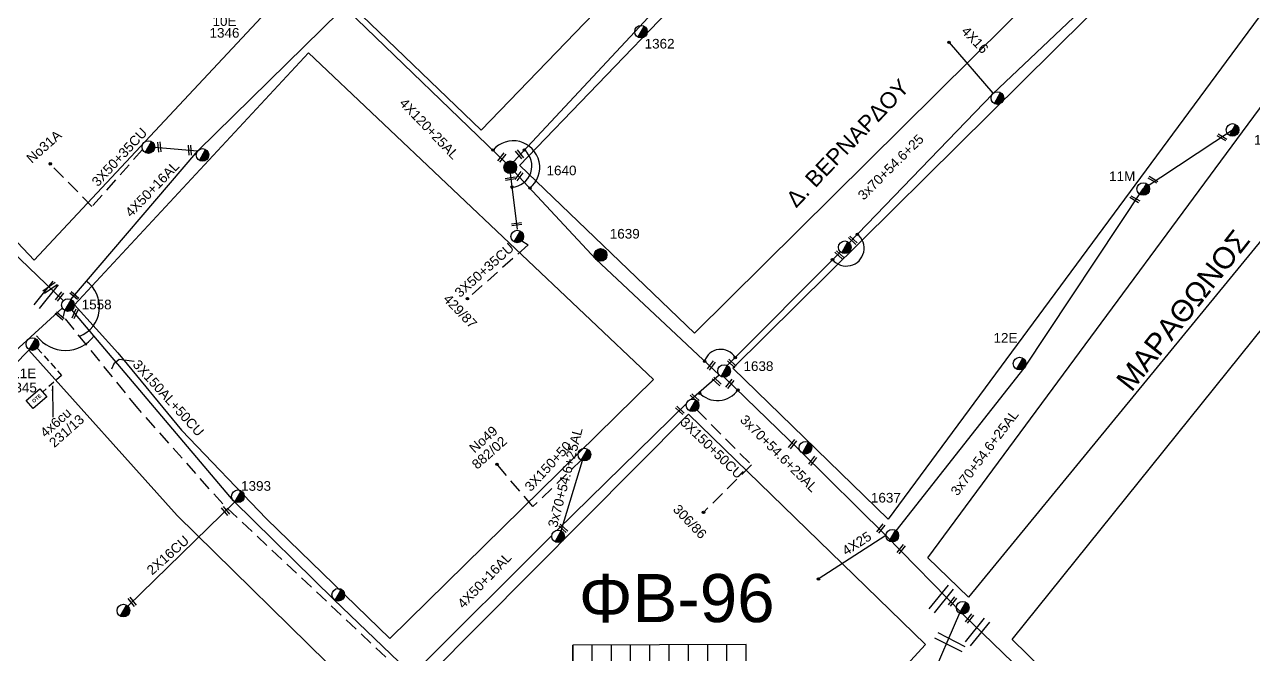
# Model space of a CAD drawing. Header units: millimetres. Extents: x -2449 to 9266, y 48 to 3905.
# Drawn here: x 7761.5 to 7991.1, y 3006 to 3123.8 of the extents above; entities that cross this region are included whole.
import ezdxf
from ezdxf.enums import TextEntityAlignment as Align

# ---------------------------------------------------------------- set-up
doc = ezdxf.new("R2010")
doc.units = ezdxf.units.MM
doc.linetypes.add('DASHED', pattern=[19.05, 12.7, -6.35])
for name, color, linetype in [('Pillar OTE', 7, 'Continuous'), ('Άγνωστα', 7, 'Continuous'), ('Ασφαλειοκιβώτια Χ.Τ 9 αναχωρήσεων', 7, 'Continuous'), ('Γυμνά εναέρια ΧΤ (1Φ)   2x16CU', 7, 'Continuous'), ('Γυμνά εναέρια ΧΤ (3Φ)   3x50+35CU', 7, 'Continuous'), ('Γυμνά εναέρια ΧΤ και ΦΟΠ (3Φ)   4x50+16AL', 7, 'Continuous'), ('Εναέρια παροχή ΧΤ 4x16', 7, 'SYN_LINE'), ('Επιγραφές - Σχήματα', 7, 'Continuous'), ('Καλώδια ΧΤ   3x150+50CU', 7, 'DASHED'), ('Καλώδια ΧΤ   3x150AL+50CU', 7, 'DASHED'), ('Καλώδια ΧΤ   4x6CU', 7, 'DASHED'), ('Μηχανική τομή', 7, 'Continuous'), ('Στύλος Ξύλινος', 7, 'Continuous'), ('Στύλος Ξύλινος @ 1', 7, 'Continuous'), ('Στύλος ΦΜ', 7, 'Continuous'), ('Στύλος ΦΜ @ 1', 7, 'Continuous'), ('Συνδέσεις', 7, 'Continuous'), ('Συνεστραμμένα ΧΤ   3x70+54.6+25 AL', 7, 'SYN_LINE'), ('Συνεστραμμένα ΧΤ   4x120+25 AL', 7, 'SYN_LINE'), ('Τομή', 7, 'Continuous'), ('Υπόβαθρο ΔΕΗ', 7, 'Continuous'), ('Υπόγεια καλώδια Παροχών ΧΤ   4x25', 7, 'DASHED')]:
    doc.layers.add(name, color=color, linetype=linetype)
doc.styles.add('arial', font='arial.ttf')
doc.styles.get("Standard").update_dxf_attribs({"font": 'arial.ttf'})
doc.linetypes.add('SYN_LINE', pattern='A,0.5,-0.0001,["/\\/\\/\\/",Standard,S=0.1,R=0,X=0,Y=-0.05],-0.25', length=0.7501)
doc.dimstyles.new('ISO-25', dxfattribs={"dimtxt": 2.5, "dimasz": 2.5, "dimexe": 1.25, "dimexo": 0.625, "dimtad": 1, "dimtxsty": 'Standard', "dimcen": 2.5, "dimadec": 0, "dimazin": 0, "dimtfac": 1, "dimtmove": 0, "dimatfit": 3, "dimfxl": 0, "dimarcsym": 0})

# ---------------------------------------------------------------- blocks, each defined once
blk = doc.blocks.new('ΥΠΑΡΧΩΝ ΤΣΙΜΕΝΤΕΝΙΟΣ ΣΤΥΛΟΣ')
at = {"layer": 'Στύλος ΦΜ'}
blk.add_hatch(color=7, dxfattribs=at).paths.add_polyline_path([(-1.29, -2.28, 0.574793), (2.62, 0, 0.268822), (1.3, 2.27)])
at = {"layer": 'Στύλος ΦΜ', "color": 7}
blk.add_line((-1.29, -2.28), (1.3, 2.27), dxfattribs=at)
blk.add_circle((0, 0), 2.62, dxfattribs=at)
at = {"layer": 'Στύλος ΦΜ', "flags": 4}
for tag, p in [('ΑΡΙΘΜΟΣ', (-4.68, 8.05)), ('ΤΥΠΟΣ', (-4.91, 3.03))]:
    blk.add_attdef(tag, p, '', height=4, dxfattribs=at)
blk = doc.blocks.new('ΥΠΑΡΧΩΝ ΞΥΛΙΝΟΣ ΣΤΥΛΟΣ')
at = {"layer": 'Στύλος Ξύλινος'}
h = blk.add_hatch(color=7, dxfattribs=at)
h.paths.add_polyline_path([(-2.62, 0, 0.270008), (-1.29, -2.28), (1.3, 2.27, 0.576266)])
h.paths.add_polyline_path([(-1.29, -2.28, 0.574793), (2.62, 0, 0.268822), (1.3, 2.27)])
at = {"layer": 'Στύλος Ξύλινος', "color": 7}
blk.add_line((-1.29, -2.28), (1.3, 2.27), dxfattribs=at)
blk.add_circle((0, 0), 2.62, dxfattribs=at)
at = {"layer": 'Στύλος Ξύλινος', "flags": 4}
for tag, p in [('ΑΡΙΘΜΟΣ', (-4.91, 8.6)), ('ΤΥΠΟΣ', (-4.85, 3.39))]:
    blk.add_attdef(tag, p, '', height=4, dxfattribs=at)
blk = doc.blocks.new('ΤΟΜΗ')
at = {"layer": 'Τομή', "ltscale": 40}
for p, q in [((-5.68, 0), (5.68, 0)), ((5.68, -2.33), (-5.68, -2.33))]:
    blk.add_line(p, q, dxfattribs=at)
blk = doc.blocks.new('ΑΣΦΑΛΕΙΟΚΙΒΩΤΙΟ ΥΠΟΣΤΑΘΜΟΥ 9 ΑΝΑΧΩΡΗΣΕΩΝ')
at = {"layer": 'Ασφαλειοκιβώτια Χ.Τ 9 αναχωρήσεων', "ltscale": 40}
for p, q in [((-23.8, 40.36), (24.02, 40.36)), ((-9.72, 40.36), (-9.72, -40.64)), ((9.94, 40.36), (9.94, -40.64)), ((-23.8, 31.36), (24.02, 31.36)), ((-23.8, 22.36), (24.02, 22.36)), ((-23.8, 13.36), (24.02, 13.36)), ((-23.8, 4.36), (24.02, 4.36)), ((-23.8, -4.64), (24.02, -4.64)), ((-23.8, -13.64), (24.02, -13.64)), ((-23.8, -22.64), (24.02, -22.64)), ((-23.8, -31.64), (24.02, -31.64))]:
    blk.add_line(p, q, dxfattribs=at)
at = {"layer": 'Ασφαλειοκιβώτια Χ.Τ 9 αναχωρήσεων'}
blk.add_lwpolyline([(-23.8, -40.64), (24.02, -40.64), (24.02, 40.36), (-23.8, 40.36)], close=True, dxfattribs=at)
for s, p in [('1', (-18.29, 37.57)), ('2', (-18.29, 29)), ('3', (-18.29, 19.93)), ('4', (-18.29, 10.91)), ('5', (-18.29, 1.89)), ('6', (-18.29, -7.24)), ('7', (-18.29, -15.48)), ('8', (-18.29, -25.17)), ('9', (-18.29, -33.86))]:
    blk.add_text(s, height=3.6, rotation=270, dxfattribs=at).set_placement(p)
at = {"layer": 'Ασφαλειοκιβώτια Χ.Τ 9 αναχωρήσεων', "ltscale": 40}
for tag, height, p in [('ΟΝΟΜΑ', 5, (-0.16, 44.31)), ('ΚΕΙΜΕΝΟ 1', 2, (17.06, 35.59)), ('ΚΕΙΜΕΝΟ 2', 2, (17.06, 26.88)), ('ΚΕΙΜΕΝΟ 3', 2, (17.06, 17.69)), ('ΚΕΙΜΕΝΟ 4', 2, (17.06, 8.71)), ('ΚΕΙΜΕΝΟ 5', 2, (17.06, -0.13)), ('ΚΕΙΜΕΝΟ 6', 2, (17.06, -9.05)), ('ΚΕΙΜΕΝΟ 7', 2, (17.06, -18.13)), ('ΚΕΙΜΕΝΟ 8', 2, (17.06, -26.85)), ('ΚΕΙΜΕΝΟ 9', 2, (17.06, -35.99)), ('ΣΧ', 2, (-0.1, -42.64))]:
    blk.add_attdef(tag, text='', height=height, dxfattribs=at).set_placement(p, align=Align.MIDDLE_CENTER)
blk = doc.blocks.new('ΜΗΧΑΝΙΚΗ ΤΟΜΗ')
at = {"layer": 'Μηχανική τομή', "ltscale": 40}
for p, q in [((-1.89, 0.78), (1.89, 0.78)), ((1.89, 0), (-1.89, 0))]:
    blk.add_line(p, q, dxfattribs=at)
blk = doc.blocks.new('_ΣΥΝΔΕΣΗ')
at = {"layer": 'Συνδέσεις', "linetype": 'SYN_LINE', "ltscale": 40}
blk.add_hatch(color=256, dxfattribs=at).paths.add_polyline_path([(0.5, -0.01, 1), (-0.5, -0.01, 1)])
at = {"layer": 'Συνδέσεις'}
blk.add_circle((0, -0.01), 0.5, dxfattribs=at)
blk = doc.blocks.new('PILLAR ΟΤΕ')
at = {"layer": 'Pillar OTE', "ltscale": 40}
blk.add_lwpolyline([(-3.31, 2.02), (3.39, 2.02), (3.39, -1.99), (-3.31, -1.99)], close=True, dxfattribs=at)
at = {"layer": 'Pillar OTE', "insert": (-1.81, 0.71), "char_height": 1.3575, "width": 109.961, "attachment_point": 1}
blk.add_mtext('{\\fArial|b1|i0|c161|p34;OTE}', dxfattribs=at)

msp = doc.modelspace()

# ---------------------------------------------------------------- linework, layer by layer
at = {"layer": 'Άγνωστα', "color": 133, "linetype": 'SYN_LINE', "ltscale": 10}
msp.add_lwpolyline([(7852.27, 3095.9), (7853.58, 3085.49)], dxfattribs=at)
at = {"layer": 'Άγνωστα', "color": 133, "linetype": 'DASHED', "ltscale": 0.2}
msp.add_lwpolyline([(7854.43, 3083.32), (7855.59, 3082.55), (7844.33, 3072.55)], dxfattribs=at)
at = {"layer": 'Άγνωστα', "color": 173, "linetype": 'Continuous', "ltscale": 20}
msp.add_lwpolyline([(7768.53, 3070.72), (7742.88, 3047.28), (7729.54, 3032.97), (7710.43, 3013.61), (7690.08, 2991.73)], dxfattribs=at)
at = {"layer": 'Άγνωστα', "color": 2, "linetype": 'DASHED', "ltscale": 0.2}
for points in [[(7865.54, 3042.34), (7856.5, 3033.63)], [(7856.5, 3033.63), (7849.82, 3041.55)]]:
    msp.add_lwpolyline(points, dxfattribs=at)
at = {"layer": 'Άγνωστα', "linetype": 'Continuous', "ltscale": 0.2}
for centre, radius, start, end in [((7852.82, 3097.05), 4.97, 308.9135, 139.3054), ((7915.05, 3081.95), 3.34, 219.7652, 51.2116), ((7891.59, 3059.88), 3.15, 30.9877, 162.6632), ((7890.99, 3058.1), 4.64, 222.0917, 326.2174)]:
    msp.add_arc(centre, radius, start, end, dxfattribs=at)
at = {"layer": 'Γυμνά εναέρια ΧΤ (1Φ)   2x16CU', "color": 173, "ltscale": 40}
msp.add_lwpolyline([(7800.81, 3034.56), (7780.83, 3015.01)], dxfattribs=at)
at = {"layer": 'Γυμνά εναέρια ΧΤ (3Φ)   3x50+35CU', "color": 151, "linetype": 'DASHED', "ltscale": 0.2}
msp.add_lwpolyline([(7783.57, 3100.42), (7774.12, 3089.74), (7766.25, 3097.76)], dxfattribs=at)
at = {"layer": 'Γυμνά εναέρια ΧΤ (3Φ)   3x50+35CU', "color": 151, "ltscale": 40}
msp.add_lwpolyline([(7793.84, 3100.11), (7785.84, 3100.76)], dxfattribs=at)
at = {"layer": 'Γυμνά εναέρια ΧΤ και ΦΟΠ (3Φ)   4x50+16AL', "color": 133, "ltscale": 0.2}
msp.add_lwpolyline([(7852.85, 3098.1), (7875.52, 3122.43), (7898.86, 3147.5), (7925.39, 3174.85), (7949.23, 3198.3)], dxfattribs=at)
at = {"layer": 'Γυμνά εναέρια ΧΤ και ΦΟΠ (3Φ)   4x50+16AL', "color": 30, "ltscale": 0.2}
msp.add_lwpolyline([(7691.95, 3140.31), (7710.13, 3122.71), (7744.54, 3095.41), (7768.77, 3072.13)], dxfattribs=at)
at = {"layer": 'Γυμνά εναέρια ΧΤ και ΦΟΠ (3Φ)   4x50+16AL', "color": 151, "ltscale": 0.2}
msp.add_lwpolyline([(7770.2, 3072.34), (7793.88, 3100.15), (7820.41, 3126.18)], dxfattribs=at)
at = {"layer": 'Γυμνά εναέρια ΧΤ και ΦΟΠ (3Φ)   4x50+16AL', "color": 2, "ltscale": 0.2}
msp.add_lwpolyline([(7834.7, 3002.93), (7860.05, 3028.21)], dxfattribs=at)
at = {"layer": 'Εναέρια παροχή ΧΤ 4x16', "color": 27, "linetype": 'SYN_LINE', "ltscale": 15}
msp.add_lwpolyline([(7942.52, 3110.91), (7934.32, 3120.43)], dxfattribs=at)
at = {"layer": 'Επιγραφές - Σχήματα', "linetype": 'Continuous', "ltscale": 0.2}
msp.add_lwpolyline([(7781.98, 3060.74), (7779.22, 3061.17), (7778.18, 3060.31), (7777.75, 3059.36)], dxfattribs=at)
at = {"layer": 'Επιγραφές - Σχήματα', "color": 7, "ltscale": 0.15}
msp.add_arc((7852.35, 3097.32), 3.96, 273.4542, 49.3798, dxfattribs=at)
at = {"layer": 'Επιγραφές - Σχήματα', "linetype": 'Continuous', "ltscale": 0.2}
for centre, radius, start, end in [((7769.6, 3070.97), 5.93, 291.258, 54.4897), ((7769.14, 3069.53), 6.68, 216.7202, 323.7913)]:
    msp.add_arc(centre, radius, start, end, dxfattribs=at)
at = {"layer": 'Καλώδια ΧΤ   3x150+50CU', "color": 2, "ltscale": 0.2}
msp.add_lwpolyline([(7887.14, 3051.71), (7897.32, 3041.45), (7888.36, 3032.55)], dxfattribs=at)
at = {"layer": 'Καλώδια ΧΤ   3x150AL+50CU', "color": 151, "ltscale": 0.2}
msp.add_lwpolyline([(7836.23, 2998.32), (7835.07, 2997.26, -1.172852), (7831.91, 3002.11, 0.761666), (7831.79, 3002.9), (7798.57, 3034.13), (7782.76, 3051.95), (7768.79, 3069.2), (7769.04, 3070.29)], format="xyb", dxfattribs=at)
at = {"layer": 'Καλώδια ΧΤ   3x150AL+50CU', "color": 173, "linetype": 'Continuous', "ltscale": 0.2}
msp.add_lwpolyline([(7832.99, 3003.12), (7819.32, 3016.3), (7800.57, 3034.74), (7770.38, 3070.42)], dxfattribs=at)
at = {"layer": 'Καλώδια ΧΤ   4x6CU', "color": 173, "linetype": 'DASHED', "ltscale": 0.1}
msp.add_lwpolyline([(7763.91, 3063.28), (7768.43, 3058.18), (7764.92, 3055.07)], dxfattribs=at)
at = {"layer": 'Συνεστραμμένα ΧΤ   3x70+54.6+25 AL', "color": 2, "ltscale": 20}
for p, q in [((7892.23, 3057.81), (7906.33, 3044.21)), ((7906.33, 3044.21), (7922.46, 3028.21)), ((7922.46, 3028.21), (7936.82, 3013.55))]:
    msp.add_line(p, q, dxfattribs=at)
at = {"layer": 'Συνεστραμμένα ΧΤ   3x70+54.6+25 AL', "color": 2, "ltscale": 15}
msp.add_line((7861.81, 3029.1), (7865.78, 3042.24), dxfattribs=at)
at = {"layer": 'Συνεστραμμένα ΧΤ   3x70+54.6+25 AL', "color": 133, "ltscale": 20}
msp.add_line((7936.24, 3013.7), (7926.08, 2990.34), dxfattribs=at)
at = {"layer": 'Συνεστραμμένα ΧΤ   3x70+54.6+25 AL', "color": 62, "ltscale": 20}
msp.add_line((7955.69, 2995.37), (7936.82, 3013.55), dxfattribs=at)
at = {"layer": 'Συνεστραμμένα ΧΤ   3x70+54.6+25 AL', "color": 27, "linetype": 'SYN_LINE', "ltscale": 20}
for points in [[(7915.61, 3082.97), (7942.45, 3110.84), (7964.49, 3131.77), (7989.28, 3155.87)], [(7892.81, 3060.01), (7913.95, 3081.3)]]:
    msp.add_lwpolyline(points, dxfattribs=at)
at = {"layer": 'Συνεστραμμένα ΧΤ   3x70+54.6+25 AL', "color": 2, "ltscale": 20}
msp.add_lwpolyline([(7924.37, 3029.13), (7948.27, 3059.54), (7970.55, 3093.02), (7987.22, 3104.06)], dxfattribs=at)
at = {"layer": 'Συνεστραμμένα ΧΤ   3x70+54.6+25 AL', "color": 2, "linetype": 'SYN_LINE', "ltscale": 8}
msp.add_lwpolyline([(7886.06, 3053.71), (7891.28, 3058.29)], dxfattribs=at)
at = {"layer": 'Συνεστραμμένα ΧΤ   3x70+54.6+25 AL', "color": 2, "linetype": 'SYN_LINE', "ltscale": 20}
msp.add_lwpolyline([(7861.05, 3029.21), (7885.22, 3052.94)], dxfattribs=at)
at = {"layer": 'Συνεστραμμένα ΧΤ   4x120+25 AL', "color": 27, "ltscale": 20}
for p, q in [((7821.88, 3126.44), (7851.42, 3097.89)), ((7853.05, 3096.2), (7868.29, 3079.89)), ((7868.29, 3079.89), (7891.28, 3058.29))]:
    msp.add_line(p, q, dxfattribs=at)
at = {"layer": 'Υπόβαθρο ΔΕΗ'}
for points in [[(7822.97, 3126.93), (7916.57, 3231.14), (7943.5, 3204.25), (7846.83, 3103.99), (7822.97, 3126.93)], [(7854.03, 3097.38), (7897.93, 3143.11), (7922.8, 3168.83), (7949.93, 3196.97), (7983.87, 3162.42), (7886.68, 3066.06), (7854.05, 3097.39)], [(7704.12, 3142.45), (7746.5, 3186.5), (7767.39, 3166.4), (7778.5, 3154.32), (7806.66, 3126.09), (7763.34, 3079.73), (7704.12, 3142.45)], [(7893.84, 3059.5), (7959.95, 3124.94), (7990.8, 3155.13), (8004.18, 3141.48), (7922.89, 3031.26)], [(7930.32, 3024.04), (8011.43, 3134.05), (8024.01, 3121.78), (7937.87, 3016.71), (7930.32, 3024.04)], [(7829.8, 3008.95), (7879.02, 3057.38), (7814.59, 3118.5), (7770.85, 3071.38), (7778.95, 3062.37), (7790.84, 3047.96), (7806.76, 3031.35), (7829.8, 3008.95)], [(7946.04, 3008.77), (8031.26, 3114.79), (8112.96, 3032.19), (8020.56, 2935.91), (7946.04, 3008.77)], [(7698.26, 2997.42), (7762.3, 3062.9), (7790.06, 3031.95), (7821.46, 3001.08), (7756.76, 2936.5), (7698.26, 2997.42)], [(7922.89, 3031.26), (7893.84, 3059.5)], [(7836.96, 3001.91), (7885.59, 3050.95), (7929.86, 3007.88), (7881.07, 2954.62), (7874.31, 2962.37), (7852.26, 2985.91), (7843.25, 2994.49), (7836.96, 3001.91)]]:
    msp.add_lwpolyline(points, dxfattribs=at)
at = {"layer": 'Υπόγεια καλώδια Παροχών ΧΤ   4x25', "color": 2, "linetype": 'SYN_LINE', "ltscale": 15}
msp.add_lwpolyline([(7922.46, 3028.21), (7909.83, 3020.06)], dxfattribs=at)

# ---------------------------------------------------------------- block references
at = {"layer": 'Pillar OTE', "xscale": 0.4999999999999999, "yscale": 0.4999999999999999, "zscale": 0.4999999999999999, "rotation": 40.58274527988718}
msp.add_blockref('PILLAR ΟΤΕ', (7763.75, 3053.81), dxfattribs=at)
at = {"layer": 'Ασφαλειοκιβώτια Χ.Τ 9 αναχωρήσεων', "color": 1, "ltscale": 40, "xscale": 0.4000000000000015, "yscale": 0.4000000000000015, "zscale": 0.4000000000000015, "rotation": 90.18025101188559}
msp.add_blockref('ΑΣΦΑΛΕΙΟΚΙΒΩΤΙΟ ΥΠΟΣΤΑΘΜΟΥ 9 ΑΝΑΧΩΡΗΣΕΩΝ', (7880.14, 2998.17), dxfattribs=at)
at = {"layer": 'Μηχανική τομή'}
for p, xscale, yscale, zscale, rotation in [((7985.35, 3102.83), 0.4999999999999857, 0.4999999999999857, 0.4999999999999857, 149.8166714402666), ((7786.51, 3100.86), 0.4999999999999845, 0.4999999999999845, 0.4999999999999845, 274.9231594477166), ((7792.21, 3100.26), 0.4999999999999845, 0.4999999999999845, 0.4999999999999845, 274.9231594477166), ((7850.84, 3098.81), 0.4999999999999857, 0.4999999999999857, 0.4999999999999857, 52.40484716208448), ((7853.86, 3099.37), 0.5000000000000117, 0.5000000000000117, 0.5000000000000117, 308.6090698668687), ((7852.3, 3094.76), 0.4999999999999677, 0.4999999999999677, 0.4999999999999677, 8.348920411059495), ((7854.06, 3095.3), 0.4999999999999857, 0.4999999999999857, 0.4999999999999857, 52.40484716208448), ((7972.46, 3094.92), 0.4999999999999857, 0.4999999999999857, 0.4999999999999857, 149.8166714402666), ((7969.06, 3091.27), 0.4999999999999857, 0.4999999999999857, 0.4999999999999857, 149.8166714402666), ((7853.49, 3086.26), 0.4999999999999677, 0.4999999999999677, 0.4999999999999677, 8.348920411059495), ((7916.16, 3083.29), 0.4999999999999999, 0.4999999999999999, 0.4999999999999999, 317.2928800074006), ((7913.63, 3080.55), 0.4999999999999999, 0.4999999999999999, 0.4999999999999999, 317.2928800074006), ((7767.92, 3073.03), 0.5000000000000285, 0.5000000000000285, 0.5000000000000285, 231.7760122807532), ((7770.71, 3072.94), 0.5000000000000009, 0.5000000000000009, 0.5000000000000009, 319.9188054270845), ((7767.94, 3069.12), 0.5000000000000009, 0.5000000000000009, 0.5000000000000009, 319.9188054270845), ((7770.79, 3069.78), 0.5000000000000335, 0.5000000000000335, 0.5000000000000335, 245.8101969190467), ((7890, 3059.91), 0.4999999999999857, 0.4999999999999857, 0.4999999999999857, 52.40484716208448), ((7893.54, 3060.25), 0.4999999999999999, 0.4999999999999999, 0.4999999999999999, 317.2928800074006), ((7890.72, 3056.89), 0.4999999999999999, 0.4999999999999999, 0.4999999999999999, 317.2928800074006), ((7893.46, 3056.45), 0.4999999999999857, 0.4999999999999857, 0.4999999999999857, 52.40484716208448), ((7886.61, 3053.82), 0.4999999999999999, 0.4999999999999999, 0.4999999999999999, 317.2928800074006), ((7883.82, 3051.49), 0.5, 0.5, 0.5, 317.2928800074006), ((7905.17, 3045.21), 0.4999999999999857, 0.4999999999999857, 0.4999999999999857, 52.40484716208448), ((7908.93, 3042.06), 0.4999999999999857, 0.4999999999999857, 0.4999999999999857, 52.40484716208448), ((7798.91, 3032.68), 0.4999999999999927, 0.4999999999999927, 0.4999999999999927, 309.2415489733392), ((7862.05, 3029.42), 0.4999999999999999, 0.4999999999999999, 0.4999999999999999, 317.2928800074006), ((7921.66, 3029.43), 0.4999999999999857, 0.4999999999999857, 0.4999999999999857, 52.40484716208448), ((7925.47, 3025.57), 0.4999999999999857, 0.4999999999999857, 0.4999999999999857, 52.40484716208448), ((7781.48, 3015.71), 0.4999999999999927, 0.4999999999999927, 0.4999999999999927, 309.2415489733392), ((7935.05, 3015.78), 0.4999999999999857, 0.4999999999999857, 0.4999999999999857, 52.40484716208448), ((7938.24, 3012.6), 0.4999999999999857, 0.4999999999999857, 0.4999999999999857, 52.40484716208448)]:
    msp.add_blockref('ΜΗΧΑΝΙΚΗ ΤΟΜΗ', p, dxfattribs=dict(at, xscale=xscale, yscale=yscale, zscale=zscale, rotation=rotation))
at = {"layer": 'Στύλος Ξύλινος @ 1', "ltscale": 40}
ref = msp.add_blockref('ΥΠΑΡΧΩΝ ΞΥΛΙΝΟΣ ΣΤΥΛΟΣ', (7852.27, 3097.08), dxfattribs=dict(at, xscale=0.4499999999998181, yscale=0.4499999999998181, zscale=0.4499999999998181))
ref.add_attrib('ΑΡΙΘΜΟΣ', '1640', (7859.05, 3095.59), dxfattribs={"layer": 'Στύλος Ξύλινος', "height": 1.8, "flags": 4})
ref = msp.add_blockref('ΥΠΑΡΧΩΝ ΞΥΛΙΝΟΣ ΣΤΥΛΟΣ', (7869.15, 3080.69), dxfattribs=dict(at, xscale=0.4499999999998181, yscale=0.4499999999998181, zscale=0.4499999999998181))
ref.add_attrib('ΤΥΠΟΣ', '1639', (7870.87, 3083.75), dxfattribs={"layer": 'Στύλος Ξύλινος', "height": 1.8, "flags": 4})
at = {"layer": 'Στύλος ΦΜ @ 1', "ltscale": 40}
ref = msp.add_blockref('ΥΠΑΡΧΩΝ ΤΣΙΜΕΝΤΕΝΙΟΣ ΣΤΥΛΟΣ', (7808.05, 3126.27), dxfattribs=dict(at, xscale=0.4499999999998181, yscale=0.4499999999998181, zscale=0.4499999999998181))
ref.add_attrib('ΤΥΠΟΣ', '10Ε', (7796.64, 3123.51), dxfattribs={"layer": 'Στύλος ΦΜ', "height": 1.8, "flags": 4})
ref.add_attrib('ΑΡΙΘΜΟΣ', '1346', (7796.08, 3121.31), dxfattribs={"layer": 'Στύλος ΦΜ', "height": 1.8, "flags": 4})
ref = msp.add_blockref('ΥΠΑΡΧΩΝ ΤΣΙΜΕΝΤΕΝΙΟΣ ΣΤΥΛΟΣ', (7876.7, 3122.43), dxfattribs=dict(at, xscale=0.4499999999998181, yscale=0.4499999999998181, zscale=0.4499999999998181))
ref.add_attrib('ΑΡΙΘΜΟΣ', '1362', (7877.38, 3119.28), dxfattribs={"layer": 'Στύλος ΦΜ', "height": 1.8, "flags": 4})
at = {"layer": 'Στύλος ΦΜ @ 1', "ltscale": 40, "xscale": 0.4499999999998181, "yscale": 0.4499999999998181, "zscale": 0.4499999999998181}
for p in [(7943.3, 3110.02), (7784.66, 3100.86), (7794.77, 3099.38), (7853.58, 3084.14), (7914.78, 3082.13), (7886.34, 3052.57), (7866.12, 3043.37), (7907.43, 3044.64), (7861.22, 3028.08), (7820.14, 3017.15), (7779.99, 3014.19), (7936.82, 3014.73)]:
    msp.add_blockref('ΥΠΑΡΧΩΝ ΤΣΙΜΕΝΤΕΝΙΟΣ ΣΤΥΛΟΣ', p, dxfattribs=at)
at = {"layer": 'Στύλος ΦΜ @ 1', "ltscale": 40}
ref = msp.add_blockref('ΥΠΑΡΧΩΝ ΤΣΙΜΕΝΤΕΝΙΟΣ ΣΤΥΛΟΣ', (7987.22, 3104.06), dxfattribs=dict(at, xscale=0.4499999999998181, yscale=0.4499999999998181, zscale=0.4499999999998181))
ref.add_attrib('ΤΥΠΟΣ', '11M', (7991.23, 3101.3), dxfattribs={"layer": 'Στύλος ΦΜ', "height": 1.8, "flags": 4})
ref = msp.add_blockref('ΥΠΑΡΧΩΝ ΤΣΙΜΕΝΤΕΝΙΟΣ ΣΤΥΛΟΣ', (7970.55, 3093.02), dxfattribs=dict(at, xscale=0.4499999999998181, yscale=0.4499999999998181, zscale=0.4499999999998181))
ref.add_attrib('ΤΥΠΟΣ', '11M', (7964.16, 3094.5), dxfattribs={"layer": 'Στύλος ΦΜ', "height": 1.8, "flags": 4})
ref = msp.add_blockref('ΥΠΑΡΧΩΝ ΤΣΙΜΕΝΤΕΝΙΟΣ ΣΤΥΛΟΣ', (7769.62, 3071.32), dxfattribs=dict(at, xscale=0.4499999999998181, yscale=0.4499999999998181, zscale=0.4499999999998181))
ref.add_attrib('ΤΥΠΟΣ', '1558', (7772.2, 3070.52), dxfattribs={"layer": 'Στύλος ΦΜ', "height": 1.8, "flags": 4})
ref = msp.add_blockref('ΥΠΑΡΧΩΝ ΤΣΙΜΕΝΤΕΝΙΟΣ ΣΤΥΛΟΣ', (7762.99, 3064.02), dxfattribs=dict(at, xscale=0.4499999999998181, yscale=0.4499999999998181, zscale=0.4499999999998181))
ref.add_attrib('ΤΥΠΟΣ', '11E', (7759.22, 3057.65), dxfattribs={"layer": 'Στύλος ΦΜ', "height": 1.8, "flags": 4})
ref.add_attrib('ΑΡΙΘΜΟΣ', '1345', (7758.23, 3054.99), dxfattribs={"layer": 'Στύλος ΦΜ', "height": 1.8, "flags": 4})
ref = msp.add_blockref('ΥΠΑΡΧΩΝ ΤΣΙΜΕΝΤΕΝΙΟΣ ΣΤΥΛΟΣ', (7947.43, 3060.37), dxfattribs=dict(at, xscale=0.4499999999998181, yscale=0.4499999999998181, zscale=0.4499999999998181))
ref.add_attrib('ΤΥΠΟΣ', '12E', (7942.56, 3064.29), dxfattribs={"layer": 'Στύλος ΦΜ', "height": 1.8, "flags": 4})
ref = msp.add_blockref('ΥΠΑΡΧΩΝ ΤΣΙΜΕΝΤΕΝΙΟΣ ΣΤΥΛΟΣ', (7892.23, 3058.99), dxfattribs=dict(at, xscale=0.4499999999998181, yscale=0.4499999999998181, zscale=0.4499999999998181))
ref.add_attrib('ΤΥΠΟΣ', '1638', (7895.85, 3059), dxfattribs={"layer": 'Στύλος ΦΜ', "height": 1.8, "flags": 4})
ref = msp.add_blockref('ΥΠΑΡΧΩΝ ΤΣΙΜΕΝΤΕΝΙΟΣ ΣΤΥΛΟΣ', (7801.39, 3035.58), dxfattribs=dict(at, xscale=0.4499999999998181, yscale=0.4499999999998181, zscale=0.4499999999998181))
ref.add_attrib('ΤΥΠΟΣ', '1393', (7801.98, 3036.6), dxfattribs={"layer": 'Στύλος ΦΜ', "height": 1.8, "flags": 4})
ref = msp.add_blockref('ΥΠΑΡΧΩΝ ΤΣΙΜΕΝΤΕΝΙΟΣ ΣΤΥΛΟΣ', (7923.64, 3028.21), dxfattribs=dict(at, xscale=0.4499999999998181, yscale=0.4499999999998181, zscale=0.4499999999998181))
ref.add_attrib('ΤΥΠΟΣ', '1637', (7919.66, 3034.4), dxfattribs={"layer": 'Στύλος ΦΜ', "height": 1.8, "flags": 4})
at = {"layer": 'Συνδέσεις', "xscale": 0.4500000000000455, "yscale": 0.4500000000000455, "zscale": 0.4500000000000455}
for p in [(7934.26, 3120.44), (7849.05, 3100.3), (7854.93, 3100.33), (7766.33, 3097.73), (7852.59, 3093.37), (7855.94, 3093.19), (7917.14, 3084.56), (7912.48, 3079.82), (7844.28, 3072.52), (7888.58, 3060.83), (7894.3, 3061.51), (7887.67, 3054.8), (7894.8, 3055.45), (7849.78, 3041.57), (7888.38, 3032.56), (7909.86, 3020.12)]:
    msp.add_blockref('_ΣΥΝΔΕΣΗ', p, dxfattribs=at)
at = {"layer": 'Τομή'}
for p, xscale, yscale, zscale, rotation in [((7766.02, 3072.86), 0.4999999999999993, 0.4999999999999993, 0.4999999999999993, 231.1054927480034), ((7766.1, 3074.78), 0.2499999999999999, 0.2499999999999999, 0.2499999999999999, 35.28085865755743), ((7933.25, 3015.98), 0.4999999999999993, 0.4999999999999993, 0.4999999999999993, 231.1054927480034), ((7940, 3009.83), 0.4999999999999993, 0.4999999999999993, 0.4999999999999993, 231.1054927480034), ((7934.68, 3008.8), 0.4999999999999992, 0.4999999999999992, 0.4999999999999992, 332.8796665354248)]:
    msp.add_blockref('ΤΟΜΗ', p, dxfattribs=dict(at, xscale=xscale, yscale=yscale, zscale=zscale, rotation=rotation))

# ---------------------------------------------------------------- texts
at = {"layer": 'Άγνωστα', "linetype": 'SYN_LINE', "ltscale": 20, "char_height": 1.8, "width": 69.1904, "attachment_point": 1, "style": 'arial'}
for s, insert, rotation in [('3X50+35CU', (7841.68, 3073.95), 41.6909), ('3X150+50', (7854.78, 3037.55), 47.422)]:
    msp.add_mtext(s, dxfattribs=dict(at, insert=insert, rotation=rotation))
at = {"layer": 'Γυμνά εναέρια ΧΤ (1Φ)   2x16CU', "ltscale": 40, "insert": (7784.15, 3022.07), "char_height": 1.8, "width": 69.1904, "attachment_point": 1, "rotation": 41.6909, "style": 'arial'}
msp.add_mtext('2X16CU', dxfattribs=at)
at = {"layer": 'Γυμνά εναέρια ΧΤ (3Φ)   3x50+35CU', "ltscale": 40, "insert": (7773.9, 3094.56), "char_height": 1.8, "width": 69.1904, "attachment_point": 1, "rotation": 47.0983, "style": 'arial'}
msp.add_mtext('3X50+35CU', dxfattribs=at)
at = {"layer": 'Γυμνά εναέρια ΧΤ και ΦΟΠ (3Φ)   4x50+16AL', "ltscale": 40, "char_height": 1.8, "width": 69.1904, "attachment_point": 1, "rotation": 46.1418, "style": 'arial'}
for insert in [(7780.13, 3088.87), (7842.22, 3015.71)]:
    msp.add_mtext('4X50+16AL', dxfattribs=dict(at, insert=insert))
at = {"layer": 'Εναέρια παροχή ΧΤ 4x16', "ltscale": 40, "insert": (7937.72, 3123.64), "char_height": 1.8, "width": 69.1904, "attachment_point": 1, "rotation": 313.8352, "style": 'arial'}
msp.add_mtext('4X16', dxfattribs=at)
at = {"layer": 'Επιγραφές - Σχήματα', "width": 157.7424, "attachment_point": 1}
for s, insert, char_height, rotation in [('\\pt96;Δ. ΒΕΡΝΑΡΔΟΥ', (7903.53, 3091.44), 3, 46.3401), ('\\pt128;ΜΑΡΑΘΩΝΟΣ', (7965.19, 3057.37), 4, 51.8447)]:
    msp.add_mtext(s, dxfattribs=dict(at, insert=insert, char_height=char_height, rotation=rotation))
at = {"layer": 'Επιγραφές - Σχήματα', "linetype": 'SYN_LINE', "ltscale": 20, "char_height": 1.8, "width": 69.1904, "attachment_point": 1, "style": 'arial'}
for s, insert, rotation in [('Nο31A', (7761.68, 3099.06), 41.6909), ('429/87', (7840.91, 3073.56), 313.8352), ('4x6cu', (7764.23, 3047.79), 41.6909), ('231/13', (7765.9, 3045.91), 41.6909), ('Nο49', (7844.4, 3044.88), 41.6909), ('882/02', (7844.89, 3041.84), 41.6909), ('306/86', (7883.83, 3034.24), 313.8352)]:
    msp.add_mtext(s, dxfattribs=dict(at, insert=insert, rotation=rotation))
at = {"layer": 'Επιγραφές - Σχήματα', "insert": (7865.08, 3021.04), "char_height": 9, "width": 103.4348, "attachment_point": 1}
msp.add_mtext('ΦΒ-96', dxfattribs=at)
at = {"layer": 'Καλώδια ΧΤ   3x150+50CU', "ltscale": 40, "insert": (7885.13, 3050.53), "char_height": 1.8, "width": 69.1904, "attachment_point": 1, "rotation": 315.9304, "style": 'arial'}
msp.add_mtext('3X150+50CU', dxfattribs=at)
at = {"layer": 'Καλώδια ΧΤ   3x150AL+50CU', "ltscale": 40, "insert": (7782.93, 3061.3), "char_height": 1.8, "width": 69.1904, "attachment_point": 1, "rotation": 312.2874, "style": 'arial'}
msp.add_mtext('3X150AL+50CU', dxfattribs=at)
at = {"layer": 'Συνεστραμμένα ΧΤ   3x70+54.6+25 AL', "style": 'arial'}
for rotation, p in [(315.0653, (7895.07, 3049.71)), (53.02, (7935.84, 3035.52)), (75.4564, (7861.01, 3029.59))]:
    msp.add_text('3x70+54.6+25AL', height=1.8, rotation=rotation, dxfattribs=at).set_placement(p)
at = {"layer": 'Συνεστραμμένα ΧΤ   3x70+54.6+25 AL', "linetype": 'SYN_LINE', "ltscale": 20, "insert": (7917.03, 3092.09), "char_height": 1.8, "width": 69.1904, "attachment_point": 1, "rotation": 44.8911, "style": 'arial'}
msp.add_mtext('3x70+54.6+25', dxfattribs=at)
at = {"layer": 'Συνεστραμμένα ΧΤ   4x120+25 AL', "style": 'arial'}
msp.add_text('4X120+25AL', height=1.8, rotation=313.8352, dxfattribs=at).set_placement((7831.43, 3108.94))
at = {"layer": 'Υπόγεια καλώδια Παροχών ΧΤ   4x25', "linetype": 'DASHED', "ltscale": 0.1, "insert": (7914.06, 3025.92), "char_height": 1.8, "width": 69.1904, "attachment_point": 1, "rotation": 32.8948, "style": 'arial'}
msp.add_mtext('4X25', dxfattribs=at)

# ---------------------------------------------------------------- leaders
at = {"layer": 'Επιγραφές - Σχήματα', "ltscale": 40}
msp.add_leader([(7766.72, 3056.24), (7766.8, 3050.37)], dimstyle='ISO-25', override={"dimasz": 1, "dimtad": 0}, dxfattribs=at)

doc.saveas('drawing.dxf')
